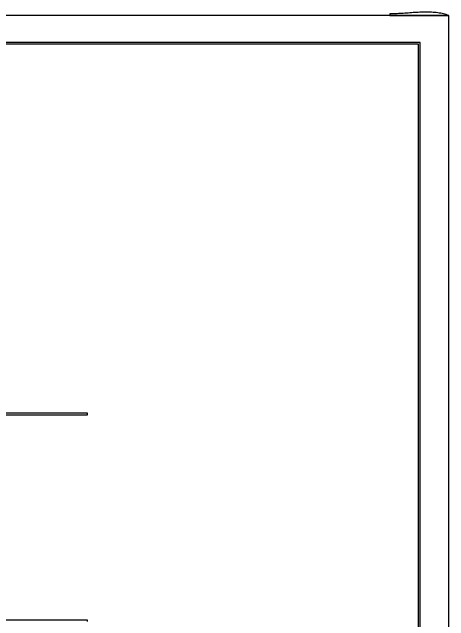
# Model space of a CAD drawing. Extents: x 0 to 1224, y 0 to 793.
# Drawn here: x 949.7 to 1224, y 410.5 to 793.1 of the extents above; entities that cross this region are included whole.
import ezdxf

# ---------------------------------------------------------------- set-up
doc = ezdxf.new("R2010")
doc.units = 0
doc.layers.add('C7', color=7, linetype='CONTINUOUS')

msp = doc.modelspace()

# ---------------------------------------------------------------- linework, layer by layer
at = {"layer": 'C7'}
for points in [[(1187, 792), (1187, 791), (1224, 791), (1223.2126, 791.3097), (1222.3986, 791.5906), (1221.5593, 791.8437), (1220.6961, 792.0702), (1219.8104, 792.2712), (1218.9035, 792.4479), (1217.9768, 792.6013), (1217.0318, 792.7326), (1216.0697, 792.843), (1215.0921, 792.9335), (1214.1002, 793.0053), (1213.0955, 793.0595), (1212.0793, 793.0973), (1211.053, 793.1197), (1210.0181, 793.128), (1208.9758, 793.1232), (1207.9277, 793.1064), (1206.8749, 793.0789), (1205.8191, 793.0417), (1204.7614, 792.9959), (1203.7034, 792.9428), (1202.6464, 792.8833), (1201.5918, 792.8187), (1200.5409, 792.7501), (1199.4952, 792.6786), (1198.456, 792.6053), (1197.4248, 792.5314), (1196.4029, 792.458), (1195.3916, 792.3862), (1194.3924, 792.3172), (1193.4067, 792.2521), (1192.4359, 792.192), (1191.4812, 792.138), (1190.5442, 792.0913), (1189.6262, 792.053), (1188.7285, 792.0243), (1187.8527, 792.0062), (1187, 792)], [(0, 791), (0, 0), (1224, 0), (1224, 791), (0, 791)], [(36, 774), (36, 17), (1206, 17), (1206, 774), (36, 774)], [(37, 773), (37, 18), (1205, 18), (1205, 773), (37, 773)], [(937, 540), (997, 540), (997, 541), (936, 541)], [(997, 410), (997, 411), (937, 411)]]:
    msp.add_lwpolyline(points, dxfattribs=at)

doc.saveas('drawing.dxf')
